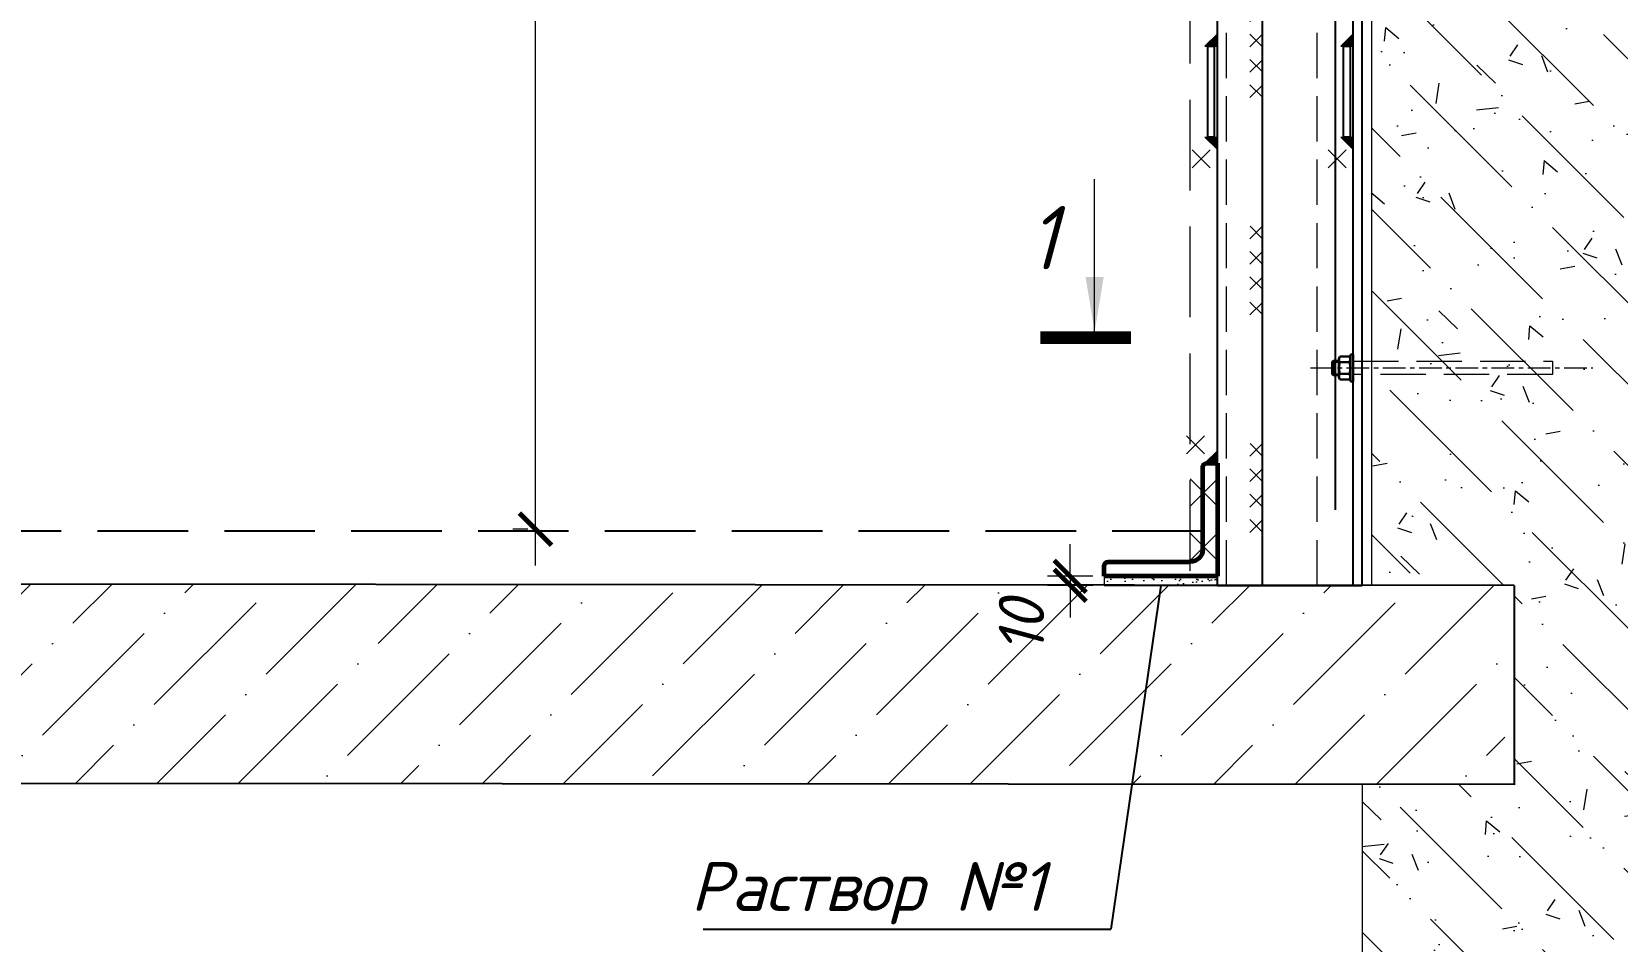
# Model space of a CAD drawing. Header units: millimetres. Extents: x 749182 to 2267578, y 70462 to 311449.
# Drawn here: x 2210485 to 2212236, y 196851 to 197856 of the extents above; entities that cross this region are included whole.
import ezdxf

# ---------------------------------------------------------------- set-up
doc = ezdxf.new("R2010")
doc.units = ezdxf.units.MM
for name, pattern in [('GOST2.303 4', [7, 5, -2, 0]), ('ГОСТ 2.303 4', [7, 5, -2, 0]), ('осеваяX2', [4, 2.5, -0.5, 0.5, -0.5])]:
    doc.linetypes.add(name, pattern=pattern)
doc.layers.get('Defpoints').update_dxf_attribs({"color": 255})
for name, color, linetype, lineweight in [('1Стены', 252, 'Continuous', 25), ('монолит', 176, 'Continuous', 50), ('Оси', 165, 'осеваяX2', 13), ('Размер', 7, 'Continuous', 13), ('сварка', 156, 'Continuous', 9), ('штрих', 8, 'Continuous', 5), ('штриховка кирпич', 42, 'Continuous', 5)]:
    doc.layers.add(name, color=color, linetype=linetype, lineweight=lineweight)
doc.layers.add('CS_UNPLOTTED', color=254, linetype='Continuous', plot=False)
doc.layers.add('металл', color=124, linetype='Continuous')
doc.layers.add('Текст', color=7, linetype='Continuous')
doc.styles.add('GOST 2.304_new', font='isocpeur.ttf', dxfattribs={"width": 0.9, "oblique": 15})
doc.styles.add('М2', font='isocpeui.ttf')
doc.dimstyles.new('SPDS', dxfattribs={"dimscale": 25, "dimtxt": 2.5, "dimasz": 1.77, "dimexe": 1.25, "dimexo": 0.625, "dimtad": 1, "dimdec": 0, "dimrnd": 0.001, "dimtxsty": 'GOST 2.304_new', "dimblk": 'ARCHTICK', "dimcen": 2.5, "dimdle": 2, "dimclrt": 256, "dimazin": 2, "dimtfac": 0.75, "dimtdec": 0, "dimtmove": 1, "dimatfit": 3, "dimfxl": 0, "dimtolj": 1, "dimlwd": 9, "dimlwe": 9, "dimarcsym": 0})
doc.dimstyles.new('SPDS 1_20', dxfattribs={"dimscale": 20, "dimtxt": 2.5, "dimasz": 1.77, "dimexe": 1.25, "dimexo": 0.625, "dimtad": 1, "dimdec": 0, "dimrnd": 0.001, "dimtxsty": 'М2', "dimblk": 'ARCHTICK', "dimcen": 2.5, "dimdle": 2, "dimclrt": 256, "dimadec": 0, "dimazin": 2, "dimtfac": 0.75, "dimtdec": 0, "dimtmove": 1, "dimatfit": 3, "dimfxl": 0, "dimtolj": 1, "dimlwd": 9, "dimlwe": 9, "dimarcsym": 0})

# ---------------------------------------------------------------- blocks, each defined once
blk = doc.blocks.new('свар')
at = {"layer": 'сварка', "color": 0, "linetype": 'Continuous', "ltscale": 10}
for p, q in [((10, 10), (-10, -10)), ((-10, 10), (10, -10))]:
    blk.add_line(p, q, dxfattribs=at)
blk = doc.blocks.new('_ArchTick')
at = {"color": 0, "linetype": 'ByBlock', "const_width": 0.15}
blk.add_lwpolyline([(-0.5, -0.5), (0.5, 0.5)], dxfattribs=at)
blk = doc.blocks.new('*D1408')
at = {"color": 0, "lineweight": 9, "ltscale": 20, "transparency": 16777216}
for p, q in [((2211631.7, 197254.4), (2211631.7, 197289.8)), ((2211656.7, 197254.4), (2211606.7, 197254.4)), ((2211656.7, 197244.4), (2211606.7, 197244.4)), ((2211631.7, 197254.4), (2211631.7, 197244.4)), ((2211631.7, 197244.4), (2211631.7, 197209))]:
    blk.add_line(p, q, dxfattribs=at)
at = {"layer": 'Defpoints', "color": 0, "lineweight": 20, "ltscale": 20, "transparency": 16777216}
for p in [(2211631.7, 197244.4), (2211669.2, 197254.4), (2211669.2, 197244.4)]:
    blk.add_point(p, dxfattribs=at)
at = {"color": 0, "lineweight": 9, "ltscale": 20, "transparency": 16777216, "xscale": 35.4, "yscale": 35.4, "zscale": 35.4}
for p, rotation in [((2211631.7, 197254.4), 270), ((2211631.7, 197244.4), 90)]:
    blk.add_blockref('_ArchTick', p, dxfattribs=dict(at, rotation=rotation))
at = {"ltscale": 20, "transparency": 16777216, "insert": (2211577.9, 197198.7), "char_height": 50, "attachment_point": 5, "rotation": 90, "style": 'М2'}
blk.add_mtext('\\A1;10', dxfattribs=at)
blk = doc.blocks.new('*D1401')
at = {"layer": 'Defpoints', "color": 0, "lineweight": 20, "ltscale": 20, "transparency": 16777216}
for p in [(2211041.5, 199606.4), (2211045.7, 199606.4), (2211045.7, 197306.4)]:
    blk.add_point(p, dxfattribs=at)
at = {"layer": 'Размер', "color": 0, "lineweight": 9, "ltscale": 20, "transparency": 16777216}
for p, q in [((2211041.5, 197266.4), (2211041.5, 199646.4)), ((2211033.2, 199606.4), (2211016.5, 199606.4)), ((2211033.2, 197306.4), (2211016.5, 197306.4))]:
    blk.add_line(p, q, dxfattribs=at)
at = {"layer": 'Размер', "color": 0, "lineweight": 9, "ltscale": 20, "transparency": 16777216, "xscale": 35.4, "yscale": 35.4, "zscale": 35.4}
for p, rotation in [((2211041.5, 199606.4), 90), ((2211041.5, 197306.4), 270)]:
    blk.add_blockref('_ArchTick', p, dxfattribs=dict(at, rotation=rotation))
at = {"layer": 'Размер', "ltscale": 20, "transparency": 16777216, "insert": (2211046.2, 198610), "char_height": 50, "width": 670.583, "attachment_point": 5, "rotation": 90, "style": 'М2'}
blk.add_mtext('\\A1;{\\C1;2200 } \\P(уточнять по АР)', dxfattribs=at)
blk = doc.blocks.new('*U809')
at = {"color": 0, "linetype": 'Continuous', "lineweight": -2, "ltscale": 100}
for p, q in [((0.72, 12.98), (-1.16, 15.09)), ((0, 0), (0.95, 17.16)), ((0.83, 14.98), (-1.28, 13.09)), ((0.61, 10.98), (-1.5, 9.1)), ((0.5, 8.99), (-1.39, 11.09)), ((0.39, 6.99), (-1.72, 5.1)), ((0.28, 4.99), (-1.61, 7.1)), ((0.17, 3), (-1.94, 1.11)), ((0.06, 1), (-1.83, 3.11))]:
    blk.add_line(p, q, dxfattribs=at)
blk = doc.blocks.new('*U1005')
at = {"layer": 'сварка', "linetype": 'Continuous', "ltscale": 15, "xscale": -6.999999999999999, "yscale": 6.999999999999999, "zscale": 6.999999999999999, "rotation": 356.8182644325913}
blk.add_blockref('*U809', (-6.8, -59.8), dxfattribs=at)
blk = doc.blocks.new('*U1006')
at = {"layer": 'Размер', "color": 0, "linetype": 'ByBlock', "lineweight": -2, "transparency": 16777216}
for p in [(0, 0), (0, -240), (0, -480), (0, -720), (0, -960), (0, -1200), (0, -1440), (0, -1680), (0, -1920), (0, -2160)]:
    blk.add_blockref('*U1005', p, dxfattribs=at)

msp = doc.modelspace()

# ---------------------------------------------------------------- hatches: boundary and pattern name
at = {"layer": 'Размер', "ltscale": 20}
h = msp.add_hatch(dxfattribs=at)
h.set_pattern_fill('AR-SAND', color=256, scale=0.3)
h.set_pattern_definition([(37.5, (1435036.143, 550006.64), (-0.48000939, 14.68239712), [0, -11.5824, 0, -12.954, 0, -12.3825]), (7.5, (1435036.143, 550006.64), (13.4856985, 21.504753), [0, -6.2484, 0, -10.4394, 0, -4.0005]), (327.5, (1435026.77, 550006.64), (23.7297711, 0.04311554), [0, -3.81, 0, -13.716, 0, -17.907]), (317.5, (1435026.77, 550006.64), (22.90669357, 6.6878797), [0, -1.905, 0, -8.9916, 0, -10.287])])
h.paths.add_polyline_path([(2211669.1645, 197254.3868), (2211764.1645, 197254.3868), (2211764.1645, 197244.3868), (2211669.1645, 197244.3868)])
h.paths.add_polyline_path([(2211764.1645, 197254.3868), (2211794.1645, 197254.3868), (2211794.1645, 197244.3868), (2211764.1645, 197244.3868)])
at = {"layer": 'сварка', "linetype": 'Continuous', "ltscale": 5}
for points in [[(2211794.1547, 197839.4846), (2211794.1547, 197853.128), (2211780.5113, 197839.4846)], [(2211944.1547, 197839.4846), (2211944.1547, 197853.128), (2211930.5113, 197839.4846)], [(2211794.1547, 197739.289), (2211794.1547, 197725.6455), (2211780.5113, 197739.289)], [(2211944.1547, 197739.289), (2211944.1547, 197725.6455), (2211930.5113, 197739.289)], [(2211794.1547, 197379.3868), (2211794.1547, 197393.0302), (2211780.5113, 197379.3868)]]:
    msp.add_hatch(color=0, dxfattribs=at).paths.add_polyline_path(points, flags=0)
at = {"layer": 'штрих', "ltscale": 100}
h = msp.add_hatch(dxfattribs=at)
h.set_pattern_fill('AR-CONC', color=256, angle=-90)
h.set_pattern_definition([(320, (-39657371.8, -1314238.17), (-15.93908554, -182.184669), [19.05, -209.55]), (265, (-39657371.8, -1314238.17), (191.0568452, 35.2434214), [15.24, -167.6405842]), (10.4514447, (-39657373.12, -1314253.35), (175.1177519, -146.9412471), [16.1900088, -178.0902446]), (316.1842, (-39657321, -1314238.17), (-42.0423279, -271.0790409), [28.575, -314.325]), (6.6355576, (-39657324.5, -1314260.76), (247.4261246, -237.404134), [24.2850231, -267.1356082]), (261.1841512, (-39657321, -1314238.17), (247.4261246, -237.404134), [22.859967, -251.459732]), (291, (-39657333.7, -1314263.57), (-102.2651982, -151.61439127), [19.05, -209.55]), (236, (-39657333.7, -1314263.57), (184.1879661, -61.80202835), [15.24, -167.64]), (341.451445, (-39657342.22, -1314276.2), (81.9227689, -213.4164193), [16.1900088, -178.0899376]), (307.5, (-39657371.797, -1314238.17), (84.55503887, -3.08860325), [0, -165.608, 0, -170.18, 0, -168.275]), (277.5, (-39657371.8, -1314238.17), (100.18057482, -66.81966251), [0, -97.028, 0, -161.798, 0, -64.135]), (237.5, (-39657371.8, -1314181.53), (-5.72874399, -135.59059517), [0, -63.5, 0, -198.12, 0, -262.89]), (227.5, (-39657371.8, -1314156.13), (25.42649103, -148.1291814), [0, -82.55, 0, -131.572, 0, -186.69])])
h.paths.add_polyline_path([(2212443.8121, 200758.4631), (2211956.2184, 200758.389), (2211964.1547, 200204.5742), (2212111.5632, 200204.6117), (2212111.6157, 200204.3979), (2211964.1547, 200204.1223), (2211964.1547, 200009.2185), (2211964.6691, 200002.4015), (2211963.6403, 197244.5008), (2212121.6997, 197244.3267), (2212121.6158, 197024.3267), (2211954.1547, 197024.5742), (2211954.1547, 196658.9943), (2212443.7879, 196659.6509)])
h = msp.add_hatch(dxfattribs=at)
h.set_pattern_fill('ANSI36', color=256, scale=20, angle=-90)
h.set_pattern_definition([(315, (-39634055.74, -1321797.61), (123.47852166, -33.67596045), [158.75, -31.75, 0, -31.75])])
h.paths.add_polyline_path([(2212443.8412, 200758.4631), (2211956.2184, 200758.389), (2211964.1518, 200204.7776), (2212111.5633, 200204.651), (2212111.6158, 200204.5928), (2211964.1547, 200204.5742), (2211964.1547, 197244.6491), (2212121.6997, 197244.3267), (2212121.6159, 197024.589), (2211954.1547, 197024.5742), (2211954.1547, 196658.9943), (2212444.6437, 196659.6515)])
at = {"layer": 'штрих', "ltscale": 15}
h = msp.add_hatch(dxfattribs=at)
h.set_pattern_fill('ANSI36', color=256, scale=20)
h.set_pattern_definition([(45, (-39664661.56, -1362118.025), (33.67596045, 123.47852166), [158.75, -31.75, 0, -31.75])])
h.paths.add_polyline_path([(2212111.6578, 197244.3267), (2212111.6578, 197024.3267), (2209211.9602, 197026.1258), (2209211.9602, 197246.1258)])

# ---------------------------------------------------------------- linework, layer by layer
at = {"layer": '1Стены', "color": 0, "linetype": 'ГОСТ 2.303 4', "lineweight": 13, "ltscale": 10}
for p, q in [((2211804.1547, 197244.3868), (2211804.1547, 199634.3868)), ((2211904.1779, 197244.3868), (2211904.1779, 199634.446))]:
    msp.add_line(p, q, dxfattribs=at)
at = {"layer": '1Стены', "color": 0, "linetype": 'ГОСТ 2.303 4', "lineweight": 13, "ltscale": 20}
msp.add_line((2211764.1547, 197260.3868), (2211764.1547, 199604.3868), dxfattribs=at)
at = {"layer": '1Стены', "color": 0, "linetype": 'GOST2.303 4', "ltscale": 20}
msp.add_line((2211778.1547, 197304.3868), (2209227.6945, 197304.3868), dxfattribs=at)
at = {"layer": 'CS_UNPLOTTED', "ltscale": 20}
msp.add_line((2211924.1547, 200152.5258), (2211924.1547, 197327.6504), dxfattribs=at)
at = {"layer": 'металл', "color": 0, "ltscale": 20}
for p, q in [((2211794.1547, 197244.3868), (2211794.1547, 199634.3868)), ((2211844.1547, 197244.3868), (2211844.1547, 199634.5053)), ((2211944.1547, 197244.3868), (2211944.1547, 199634.4065)), ((2211954.1547, 197244.3868), (2211954.1547, 199634.3966)), ((2211794.1645, 197244.3868), (2211954.1547, 197244.3868))]:
    msp.add_line(p, q, dxfattribs=at)
at = {"layer": 'металл', "linetype": 'Continuous', "lineweight": 30, "ltscale": 10}
for p, q in [((2211921.8774, 197492.3925), (2211920.7954, 197491.3105)), ((2211920.7954, 197491.3105), (2211920.7954, 197477.4745)), ((2211921.8774, 197492.3925), (2211921.8774, 197476.3925)), ((2211921.8774, 197492.3925), (2211928.1547, 197492.3925)), ((2211928.1547, 197494.8425), (2211929.4547, 197497.0942)), ((2211928.1547, 197484.3925), (2211928.1547, 197494.8425)), ((2211928.1547, 197484.3925), (2211928.1547, 197473.9425)), ((2211929.4547, 197497.0942), (2211939.8547, 197497.0942)), ((2211939.8547, 197490.7434), (2211929.4547, 197490.7434)), ((2211941.1547, 197494.8425), (2211939.8547, 197497.0942)), ((2211941.1547, 197499.3925), (2211941.1547, 197469.3925)), ((2211944.1547, 197499.3925), (2211941.1547, 197499.3925)), ((2211941.1547, 197484.3925), (2211941.1547, 197494.8425)), ((2211941.1547, 197492.3925), (2211941.1547, 197476.3925)), ((2211941.1547, 197484.3925), (2211941.1547, 197473.9425)), ((2211944.1547, 197469.3925), (2211944.1547, 197499.3925)), ((2211920.7954, 197477.4745), (2211921.8774, 197476.3925)), ((2211928.1547, 197476.3925), (2211921.8774, 197476.3925)), ((2211928.1547, 197473.9425), (2211929.4547, 197471.6908)), ((2211939.8547, 197478.0416), (2211929.4547, 197478.0416)), ((2211929.4547, 197471.6908), (2211939.8547, 197471.6908)), ((2211941.1547, 197473.9425), (2211939.8547, 197471.6908)), ((2211941.1547, 197469.3925), (2211944.1547, 197469.3925))]:
    msp.add_line(p, q, dxfattribs=at)
at = {"layer": 'металл', "color": 0, "linetype": 'Continuous', "lineweight": 60, "ltscale": 20, "extrusion": (0, 0, -1)}
for p, q in [((2211782.7547, 197379.3868), (2211794.1547, 197379.3868)), ((2211794.1547, 197379.3868), (2211794.1547, 197254.3868)), ((2211778.1547, 197284.3868), (2211778.1547, 197374.7868)), ((2211669.1547, 197254.3868), (2211669.1547, 197265.7868)), ((2211673.7547, 197270.3868), (2211764.1547, 197270.3868)), ((2211794.1547, 197254.3868), (2211669.1547, 197254.3868))]:
    msp.add_line(p, q, dxfattribs=at)
at = {"layer": 'металл', "color": 0, "ltscale": 20}
for points in [[(2211791.1456, 197839.3868), (2211783.1456, 197839.3868), (2211783.1456, 197739.3868), (2211791.1456, 197739.3868)], [(2211941.1456, 197839.3868), (2211933.1456, 197839.3868), (2211933.1456, 197739.3868), (2211941.1456, 197739.3868)]]:
    msp.add_lwpolyline(points, close=True, dxfattribs=at)
at = {"layer": 'металл', "linetype": 'Continuous', "lineweight": 30, "ltscale": 10}
for centre, radius, start, end in [((2211934.0951, 197493.9188), 5.6228, 154.3842475, 214.3842474), ((2211949.4898, 197484.3925), 21.0175, 162.4120462, 197.5879538), ((2211935.2143, 197493.9188), 5.6228, 325.6157526, 25.6157525), ((2211919.8196, 197484.3925), 21.0175, 342.4120462, 17.5879538), ((2211934.0951, 197474.8662), 5.6228, 145.6157526, 205.6157525), ((2211935.2143, 197474.8662), 5.6228, 334.3842475, 34.3842474)]:
    msp.add_arc(centre, radius, start, end, dxfattribs=at)
at = {"layer": 'металл', "color": 0, "linetype": 'Continuous', "lineweight": 60, "ltscale": 20, "extrusion": (0, 0, -1)}
for centre, radius, start, end in [((-2211782.7547, 197374.7868), 4.6, 0, 90), ((-2211764.1547, 197284.3868), 14, 180, 270), ((-2211673.7547, 197265.7868), 4.6, 0, 90)]:
    msp.add_arc(centre, radius, start, end, dxfattribs=at)
at = {"layer": 'монолит', "color": 0, "lineweight": 25, "ltscale": 100}
for p, q in [((2212121.6997, 197244.3267), (2209211.9602, 197246.3919)), ((2212121.6997, 197244.3267), (2212121.6158, 197024.3267)), ((2212121.6159, 197024.589), (2209211.9602, 197026.3919))]:
    msp.add_line(p, q, dxfattribs=at)
at = {"layer": 'Оси', "ltscale": 10}
msp.add_line((2211896.8923, 197484.3925), (2212208.6971, 197484.397), dxfattribs=at)
at = {"layer": 'Размер', "ltscale": 100}
for p, q in [((2211964.1547, 200204.5742), (2211964.1547, 197244.3868)), ((2211954.1547, 197024.5742), (2211954.1547, 196658.9943))]:
    msp.add_line(p, q, dxfattribs=at)
at = {"layer": 'Размер', "linetype": 'Continuous', "ltscale": 20}
msp.add_line((2211658.7098, 197524.7474), (2211658.7098, 197692.9895), dxfattribs=at)
at = {"layer": 'Размер', "color": 0, "linetype": 'Continuous', "ltscale": 20, "const_width": 14}
msp.add_lwpolyline([(2211598.7098, 197517.7474), (2211698.7098, 197517.7474)], dxfattribs=at)
at = {"layer": 'Размер', "color": 0, "ltscale": 20}
msp.add_lwpolyline([(2211794.1645, 197254.3868), (2211669.1645, 197254.3868), (2211669.1645, 197244.3868), (2211794.1645, 197244.3868)], close=True, dxfattribs=at)
at = {"layer": 'Размер', "linetype": 'Continuous', "ltscale": 20}
msp.add_solid([(2211658.7098, 197524.7474), (2211648.6542, 197584.8374), (2211668.7654, 197584.8374)], dxfattribs=at)
at = {"layer": 'сварка', "color": 0, "linetype": 'Continuous', "ltscale": 5}
for p, q in [((2211794.1547, 197853.128), (2211780.5113, 197839.4846)), ((2211794.1547, 197839.4846), (2211794.1547, 197853.128)), ((2211944.1547, 197853.128), (2211930.5113, 197839.4846)), ((2211944.1547, 197839.4846), (2211944.1547, 197853.128)), ((2211780.5113, 197839.4846), (2211794.1547, 197839.4846)), ((2211930.5113, 197839.4846), (2211944.1547, 197839.4846)), ((2211794.1547, 197725.6455), (2211780.5113, 197739.289)), ((2211780.5113, 197739.289), (2211794.1547, 197739.289)), ((2211794.1547, 197739.289), (2211794.1547, 197725.6455)), ((2211944.1547, 197725.6455), (2211930.5113, 197739.289)), ((2211930.5113, 197739.289), (2211944.1547, 197739.289)), ((2211944.1547, 197739.289), (2211944.1547, 197725.6455)), ((2211794.1547, 197393.0302), (2211780.5113, 197379.3868)), ((2211780.5113, 197379.3868), (2211794.1547, 197379.3868)), ((2211794.1547, 197379.3868), (2211794.1547, 197393.0302))]:
    msp.add_line(p, q, dxfattribs=at)
at = {"layer": 'сварка', "color": 0, "linetype": 'Continuous', "ltscale": 15}
for p, q in [((2211794.1645, 197379.3868), (2211794.1645, 197254.3868)), ((2211794.1645, 197361.8868), (2211764.1645, 197331.8868)), ((2211794.1645, 197331.8868), (2211764.1645, 197361.8868)), ((2211794.1645, 197301.8868), (2211764.1645, 197271.8868)), ((2211794.1645, 197271.8868), (2211764.1645, 197301.8868))]:
    msp.add_line(p, q, dxfattribs=at)
at = {"layer": 'Текст', "linetype": 'Continuous', "lineweight": 25, "ltscale": 10}
for p, q in [((2211920.7954, 197491.3105), (2211928.1547, 197491.3105)), ((2211920.7954, 197477.4745), (2211928.1547, 197477.4745))]:
    msp.add_line(p, q, dxfattribs=at)
at = {"layer": 'Текст', "ltscale": 20}
for p in [(2211731.6645, 197244.3868), (2211226.6113, 196864.869)]:
    msp.add_line(p, (2211676.4048, 196864.869), dxfattribs=at)
at = {"layer": 'штриховка кирпич', "linetype": 'ГОСТ 2.303 4', "lineweight": 13, "ltscale": 10}
for p, q in [((2211944.1547, 197491.7425), (2212164.1547, 197491.747)), ((2212164.1547, 197491.747), (2212164.155, 197477.047)), ((2212164.1547, 197477.047), (2211944.1547, 197477.0425))]:
    msp.add_line(p, q, dxfattribs=at)

# ---------------------------------------------------------------- block references
at = {"layer": 'Размер', "xscale": -1}
msp.add_blockref('*U1006', (2211837.3702, 199515.6984), dxfattribs=at)
at = {"layer": 'Размер', "color": 0, "rotation": 270.0000000023722}
for p in [(2211776.3957, 197715.2431), (2211926.3957, 197715.2431), (2211769.9804, 197399.6004)]:
    msp.add_blockref('свар', p, dxfattribs=at)

# ---------------------------------------------------------------- texts
at = {"layer": 'Размер', "linetype": 'Continuous', "ltscale": 20, "style": 'GOST 2.304_new', "oblique": 15, "width": 0.9}
msp.add_text('1', height=70, dxfattribs=at).set_placement((2211585.4849, 197593.1972))
at = {"layer": 'Текст', "ltscale": 20, "style": 'М2'}
msp.add_text('Раствор №1', height=54, dxfattribs=at).set_placement((2211212.6866, 196884.869))

# ---------------------------------------------------------------- dimensions: what is measured, and where the dimension line sits
at = {"ltscale": 20}
dim = msp.add_linear_dim(base=(2211631.7498, 197244.3868), p1=(2211669.1547, 197254.3868), p2=(2211669.1547, 197244.3868), angle=90, dimstyle='SPDS', override={"dimscale": 20, "dimtxsty": 'М2', "dimfxl": 1.25, "dimtfill": 0, "dimarcsym": 1}, dxfattribs=at)
dim.commit()
dim.dimension.update_dxf_attribs({"geometry": '*D1408', "text_midpoint": (2211615.3508, 197198.7243), "dimtype": 160})
at = {"layer": 'Размер', "ltscale": 20}
dim = msp.add_linear_dim(base=(2211041.4533, 199606.3919), p1=(2211045.7198, 197306.3919), p2=(2211045.7198, 199606.3919), angle=90, text='{\\C1;2200 } \\P(уточнять по АР)', dimstyle='SPDS 1_20', override={"dimtxsty": 'М2'}, dxfattribs=at)
dim.commit()
dim.dimension.update_dxf_attribs({"geometry": '*D1401', "text_midpoint": (2211135.3398, 198610.026), "dimtype": 160})

doc.saveas('drawing.dxf')
